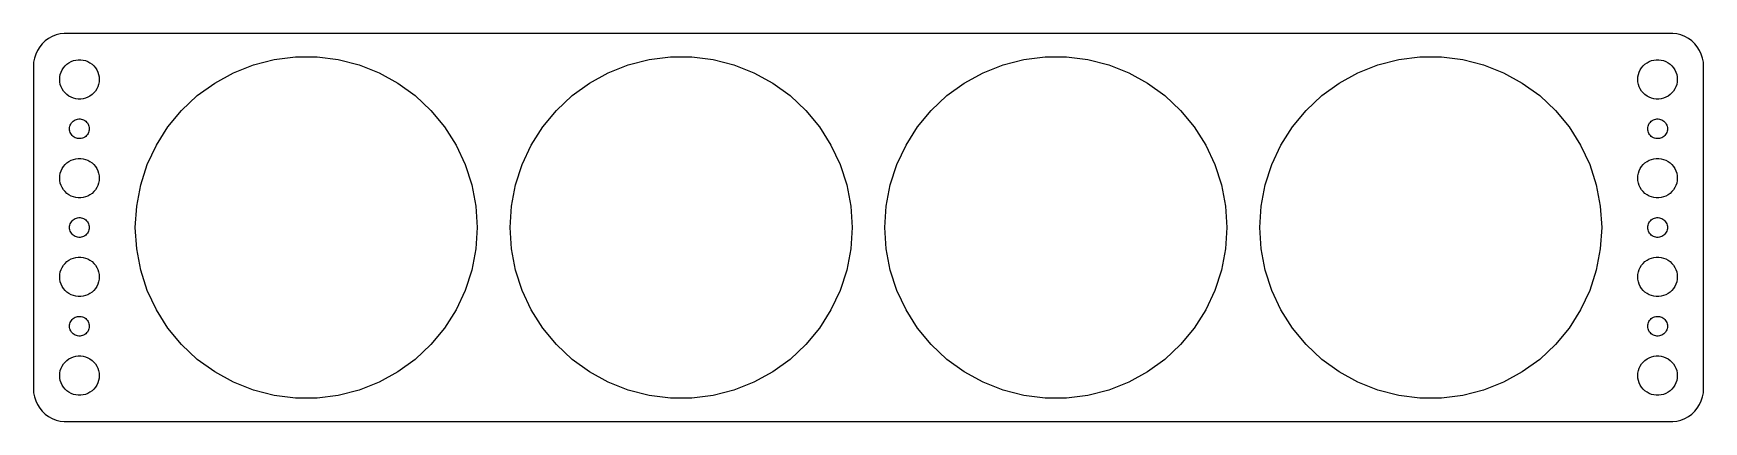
# Model space of a CAD drawing. Header units: metres. Extents: x -127 to 127, y -29 to 29.
import ezdxf

# ---------------------------------------------------------------- set-up
doc = ezdxf.new("R2010")
doc.units = ezdxf.units.M

msp = doc.modelspace()

# ---------------------------------------------------------------- linework, layer by layer
for p, q in [((-125.187, 28.3526), (-125.645, 27.9227)), ((-124.679, 28.7216), (-125.187, 28.3526)), ((-124.129, 29.0241), (-124.679, 28.7216)), ((-123.545, 29.2553), (-124.129, 29.0241)), ((-122.937, 29.4114), (-123.545, 29.2553)), ((-122.314, 29.4901), (-122.937, 29.4114)), ((122.314, 29.4901), (-122.314, 29.4901)), ((122.937, 29.4114), (122.314, 29.4901)), ((123.545, 29.2553), (122.937, 29.4114)), ((124.129, 29.0241), (123.545, 29.2553)), ((124.679, 28.7216), (124.129, 29.0241)), ((125.187, 28.3526), (124.679, 28.7216)), ((125.645, 27.9227), (125.187, 28.3526)), ((-126.843, 25.7434), (-126.961, 25.1267)), ((-126.649, 26.3406), (-126.843, 25.7434)), ((-126.382, 26.9088), (-126.649, 26.3406)), ((-126.045, 27.4389), (-126.382, 26.9088)), ((-125.645, 27.9227), (-126.045, 27.4389)), ((-120.927, 25.3532), (-120.562, 25.4469)), ((-120.562, 25.4469), (-120.188, 25.4941)), ((-120.188, 25.4941), (-119.812, 25.4941)), ((-119.812, 25.4941), (-119.438, 25.4469)), ((-119.438, 25.4469), (-119.073, 25.3532)), ((-93.5344, 24.7275), (-90.3719, 25.5395)), ((-90.3719, 25.5395), (-87.1326, 25.9487)), ((-87.1326, 25.9487), (-83.8674, 25.9487)), ((-83.8674, 25.9487), (-80.6281, 25.5395)), ((-80.6281, 25.5395), (-77.4656, 24.7275)), ((-36.5344, 24.7275), (-33.3719, 25.5395)), ((-33.3719, 25.5395), (-30.1326, 25.9487)), ((-30.1326, 25.9487), (-26.8674, 25.9487)), ((-26.8674, 25.9487), (-23.6281, 25.5395)), ((-23.6281, 25.5395), (-20.4655, 24.7275)), ((20.4655, 24.7275), (23.6281, 25.5395)), ((23.6281, 25.5395), (26.8674, 25.9487)), ((26.8674, 25.9487), (30.1326, 25.9487)), ((30.1326, 25.9487), (33.3719, 25.5395)), ((33.3719, 25.5395), (36.5344, 24.7275)), ((77.4656, 24.7275), (80.6281, 25.5395)), ((80.6281, 25.5395), (83.8674, 25.9487)), ((83.8674, 25.9487), (87.1326, 25.9487)), ((87.1326, 25.9487), (90.3719, 25.5395)), ((90.3719, 25.5395), (93.5344, 24.7275)), ((119.073, 25.3532), (119.438, 25.4469)), ((119.438, 25.4469), (119.812, 25.4941)), ((119.812, 25.4941), (120.188, 25.4941)), ((120.188, 25.4941), (120.562, 25.4469)), ((120.562, 25.4469), (120.927, 25.3532)), ((126.045, 27.4389), (125.645, 27.9227)), ((126.382, 26.9088), (126.045, 27.4389)), ((126.649, 26.3406), (126.382, 26.9088)), ((126.843, 25.7434), (126.649, 26.3406)), ((126.961, 25.1267), (126.843, 25.7434)), ((-126.961, 25.1267), (-127, 24.5)), ((-127, 24.5), (-127, -24.5)), ((-123, 22.5), (-122.976, 22.876)), ((-122.976, 22.876), (-122.906, 23.2461)), ((-122.906, 23.2461), (-122.789, 23.6044)), ((-122.789, 23.6044), (-122.629, 23.9453)), ((-122.629, 23.9453), (-122.427, 24.2634)), ((-122.427, 24.2634), (-122.187, 24.5536)), ((-122.187, 24.5536), (-121.912, 24.8115)), ((-121.912, 24.8115), (-121.607, 25.033)), ((-121.607, 25.033), (-121.277, 25.2145)), ((-121.277, 25.2145), (-120.927, 25.3532)), ((-119.073, 25.3532), (-118.723, 25.2145)), ((-118.723, 25.2145), (-118.393, 25.033)), ((-118.393, 25.033), (-118.088, 24.8115)), ((-118.088, 24.8115), (-117.813, 24.5536)), ((-117.813, 24.5536), (-117.573, 24.2634)), ((-117.573, 24.2634), (-117.371, 23.9453)), ((-117.371, 23.9453), (-117.211, 23.6044)), ((-117.211, 23.6044), (-117.094, 23.2461)), ((-117.094, 23.2461), (-117.024, 22.876)), ((-117.024, 22.876), (-117, 22.5)), ((-99.4315, 21.9525), (-96.5703, 23.5255)), ((-96.5703, 23.5255), (-93.5344, 24.7275)), ((-77.4656, 24.7275), (-74.4297, 23.5255)), ((-74.4297, 23.5255), (-71.5685, 21.9525)), ((-42.4315, 21.9525), (-39.5703, 23.5255)), ((-39.5703, 23.5255), (-36.5344, 24.7275)), ((-20.4655, 24.7275), (-17.4297, 23.5255)), ((-17.4297, 23.5255), (-14.5685, 21.9525)), ((14.5685, 21.9525), (17.4297, 23.5255)), ((17.4297, 23.5255), (20.4655, 24.7275)), ((36.5344, 24.7275), (39.5703, 23.5255)), ((39.5703, 23.5255), (42.4315, 21.9525)), ((71.5685, 21.9525), (74.4297, 23.5255)), ((74.4297, 23.5255), (77.4656, 24.7275)), ((93.5344, 24.7275), (96.5703, 23.5255)), ((96.5703, 23.5255), (99.4315, 21.9525)), ((117, 22.5), (117.024, 22.876)), ((117.024, 22.876), (117.094, 23.2461)), ((117.094, 23.2461), (117.211, 23.6044)), ((117.211, 23.6044), (117.371, 23.9453)), ((117.371, 23.9453), (117.573, 24.2634)), ((117.573, 24.2634), (117.813, 24.5536)), ((117.813, 24.5536), (118.088, 24.8115)), ((118.088, 24.8115), (118.393, 25.033)), ((118.393, 25.033), (118.723, 25.2145)), ((118.723, 25.2145), (119.073, 25.3532)), ((120.927, 25.3532), (121.277, 25.2145)), ((121.277, 25.2145), (121.607, 25.033)), ((121.607, 25.033), (121.912, 24.8115)), ((121.912, 24.8115), (122.187, 24.5536)), ((122.187, 24.5536), (122.427, 24.2634)), ((122.427, 24.2634), (122.629, 23.9453)), ((122.629, 23.9453), (122.789, 23.6044)), ((122.789, 23.6044), (122.906, 23.2461)), ((122.906, 23.2461), (122.976, 22.876)), ((122.976, 22.876), (123, 22.5)), ((127, 24.5), (126.961, 25.1267)), ((127, -24.5), (127, 24.5)), ((-122.976, 22.124), (-123, 22.5)), ((-122.906, 21.7539), (-122.976, 22.124)), ((-122.789, 21.3956), (-122.906, 21.7539)), ((-122.629, 21.0547), (-122.789, 21.3956)), ((-122.427, 20.7366), (-122.629, 21.0547)), ((-122.187, 20.4464), (-122.427, 20.7366)), ((-121.912, 20.1884), (-122.187, 20.4464)), ((-117.813, 20.4464), (-118.088, 20.1884)), ((-117.573, 20.7366), (-117.813, 20.4464)), ((-117.371, 21.0547), (-117.573, 20.7366)), ((-117.211, 21.3956), (-117.371, 21.0547)), ((-117.094, 21.7539), (-117.211, 21.3956)), ((-117.024, 22.124), (-117.094, 21.7539)), ((-117, 22.5), (-117.024, 22.124)), ((-102.073, 20.0333), (-99.4315, 21.9525)), ((-71.5685, 21.9525), (-68.927, 20.0333)), ((-45.073, 20.0333), (-42.4315, 21.9525)), ((-14.5685, 21.9525), (-11.927, 20.0333)), ((11.927, 20.0333), (14.5685, 21.9525)), ((42.4315, 21.9525), (45.073, 20.0333)), ((68.927, 20.0333), (71.5685, 21.9525)), ((99.4315, 21.9525), (102.073, 20.0333)), ((117.024, 22.124), (117, 22.5)), ((117.094, 21.7539), (117.024, 22.124)), ((117.211, 21.3956), (117.094, 21.7539)), ((117.371, 21.0547), (117.211, 21.3956)), ((117.573, 20.7366), (117.371, 21.0547)), ((117.813, 20.4464), (117.573, 20.7366)), ((118.088, 20.1884), (117.813, 20.4464)), ((122.187, 20.4464), (121.912, 20.1884)), ((122.427, 20.7366), (122.187, 20.4464)), ((122.629, 21.0547), (122.427, 20.7366)), ((122.789, 21.3956), (122.629, 21.0547)), ((122.906, 21.7539), (122.789, 21.3956)), ((122.976, 22.124), (122.906, 21.7539)), ((123, 22.5), (122.976, 22.124)), ((-121.607, 19.967), (-121.912, 20.1884)), ((-121.277, 19.7855), (-121.607, 19.967)), ((-120.927, 19.6468), (-121.277, 19.7855)), ((-120.562, 19.5531), (-120.927, 19.6468)), ((-120.188, 19.5059), (-120.562, 19.5531)), ((-119.812, 19.5059), (-120.188, 19.5059)), ((-119.438, 19.5531), (-119.812, 19.5059)), ((-119.073, 19.6468), (-119.438, 19.5531)), ((-118.723, 19.7855), (-119.073, 19.6468)), ((-118.393, 19.967), (-118.723, 19.7855)), ((-118.088, 20.1884), (-118.393, 19.967)), ((-106.534, 15.2824), (-104.453, 17.7982)), ((-104.453, 17.7982), (-102.073, 20.0333)), ((-68.927, 20.0333), (-66.5468, 17.7982)), ((-66.5468, 17.7982), (-64.4656, 15.2824)), ((-49.5344, 15.2824), (-47.4532, 17.7982)), ((-47.4532, 17.7982), (-45.073, 20.0333)), ((-11.927, 20.0333), (-9.54681, 17.7982)), ((-9.54681, 17.7982), (-7.46555, 15.2824)), ((7.46555, 15.2824), (9.54681, 17.7982)), ((9.54681, 17.7982), (11.927, 20.0333)), ((45.073, 20.0333), (47.4532, 17.7982)), ((47.4532, 17.7982), (49.5344, 15.2824)), ((64.4656, 15.2824), (66.5468, 17.7982)), ((66.5468, 17.7982), (68.927, 20.0333)), ((102.073, 20.0333), (104.453, 17.7982)), ((104.453, 17.7982), (106.534, 15.2824)), ((118.393, 19.967), (118.088, 20.1884)), ((118.723, 19.7855), (118.393, 19.967)), ((119.073, 19.6468), (118.723, 19.7855)), ((119.438, 19.5531), (119.073, 19.6468)), ((119.812, 19.5059), (119.438, 19.5531)), ((120.188, 19.5059), (119.812, 19.5059)), ((120.562, 19.5531), (120.188, 19.5059)), ((120.927, 19.6468), (120.562, 19.5531)), ((121.277, 19.7855), (120.927, 19.6468)), ((121.607, 19.967), (121.277, 19.7855)), ((121.912, 20.1884), (121.607, 19.967)), ((-121.488, 15.188), (-121.453, 15.373)), ((-121.453, 15.373), (-121.395, 15.5522)), ((-121.395, 15.5522), (-121.314, 15.7226)), ((-121.314, 15.7226), (-121.214, 15.8817)), ((-121.214, 15.8817), (-121.093, 16.0268)), ((-121.093, 16.0268), (-120.956, 16.1558)), ((-120.956, 16.1558), (-120.804, 16.2665)), ((-120.804, 16.2665), (-120.639, 16.3572)), ((-120.639, 16.3572), (-120.464, 16.4266)), ((-120.464, 16.4266), (-120.281, 16.4734)), ((-120.281, 16.4734), (-120.094, 16.497)), ((-120.094, 16.497), (-119.906, 16.497)), ((-119.906, 16.497), (-119.719, 16.4734)), ((-119.719, 16.4734), (-119.536, 16.4266)), ((-119.536, 16.4266), (-119.361, 16.3572)), ((-119.361, 16.3572), (-119.196, 16.2665)), ((-119.196, 16.2665), (-119.044, 16.1558)), ((-119.044, 16.1558), (-118.907, 16.0268)), ((-118.907, 16.0268), (-118.786, 15.8817)), ((-118.786, 15.8817), (-118.686, 15.7226)), ((-118.686, 15.7226), (-118.605, 15.5522)), ((-118.605, 15.5522), (-118.547, 15.373)), ((-118.547, 15.373), (-118.512, 15.188)), ((-108.284, 12.5256), (-106.534, 15.2824)), ((-64.4656, 15.2824), (-62.716, 12.5256)), ((-51.284, 12.5256), (-49.5344, 15.2824)), ((-7.46555, 15.2824), (-5.71602, 12.5256)), ((5.71602, 12.5256), (7.46555, 15.2824)), ((49.5344, 15.2824), (51.284, 12.5256)), ((62.716, 12.5256), (64.4656, 15.2824)), ((106.534, 15.2824), (108.284, 12.5256)), ((118.512, 15.188), (118.547, 15.373)), ((118.547, 15.373), (118.605, 15.5522)), ((118.605, 15.5522), (118.686, 15.7226)), ((118.686, 15.7226), (118.786, 15.8817)), ((118.786, 15.8817), (118.907, 16.0268)), ((118.907, 16.0268), (119.044, 16.1558)), ((119.044, 16.1558), (119.196, 16.2665)), ((119.196, 16.2665), (119.361, 16.3572)), ((119.361, 16.3572), (119.536, 16.4266)), ((119.536, 16.4266), (119.719, 16.4734)), ((119.719, 16.4734), (119.906, 16.497)), ((119.906, 16.497), (120.094, 16.497)), ((120.094, 16.497), (120.281, 16.4734)), ((120.281, 16.4734), (120.464, 16.4266)), ((120.464, 16.4266), (120.639, 16.3572)), ((120.639, 16.3572), (120.804, 16.2665)), ((120.804, 16.2665), (120.956, 16.1558)), ((120.956, 16.1558), (121.093, 16.0268)), ((121.093, 16.0268), (121.214, 15.8817)), ((121.214, 15.8817), (121.314, 15.7226)), ((121.314, 15.7226), (121.395, 15.5522)), ((121.395, 15.5522), (121.453, 15.373)), ((121.453, 15.373), (121.488, 15.188)), ((-121.5, 15), (-121.488, 15.188)), ((-121.488, 14.812), (-121.5, 15)), ((-121.453, 14.627), (-121.488, 14.812)), ((-121.395, 14.4478), (-121.453, 14.627)), ((-121.314, 14.2774), (-121.395, 14.4478)), ((-121.214, 14.1183), (-121.314, 14.2774)), ((-121.093, 13.9732), (-121.214, 14.1183)), ((-120.956, 13.8442), (-121.093, 13.9732)), ((-120.804, 13.7335), (-120.956, 13.8442)), ((-120.639, 13.6427), (-120.804, 13.7335)), ((-120.464, 13.5734), (-120.639, 13.6427)), ((-120.281, 13.5266), (-120.464, 13.5734)), ((-120.094, 13.5029), (-120.281, 13.5266)), ((-119.906, 13.5029), (-120.094, 13.5029)), ((-119.719, 13.5266), (-119.906, 13.5029)), ((-119.536, 13.5734), (-119.719, 13.5266)), ((-119.361, 13.6427), (-119.536, 13.5734)), ((-119.196, 13.7335), (-119.361, 13.6427)), ((-119.044, 13.8442), (-119.196, 13.7335)), ((-118.907, 13.9732), (-119.044, 13.8442)), ((-118.786, 14.1183), (-118.907, 13.9732)), ((-118.686, 14.2774), (-118.786, 14.1183)), ((-118.605, 14.4478), (-118.686, 14.2774)), ((-118.547, 14.627), (-118.605, 14.4478)), ((-118.512, 14.812), (-118.547, 14.627)), ((-118.512, 15.188), (-118.5, 15)), ((-118.5, 15), (-118.512, 14.812)), ((118.5, 15), (118.512, 15.188)), ((118.512, 14.812), (118.5, 15)), ((118.547, 14.627), (118.512, 14.812)), ((118.605, 14.4478), (118.547, 14.627)), ((118.686, 14.2774), (118.605, 14.4478)), ((118.786, 14.1183), (118.686, 14.2774)), ((118.907, 13.9732), (118.786, 14.1183)), ((119.044, 13.8442), (118.907, 13.9732)), ((119.196, 13.7335), (119.044, 13.8442)), ((119.361, 13.6427), (119.196, 13.7335)), ((119.536, 13.5734), (119.361, 13.6427)), ((119.719, 13.5266), (119.536, 13.5734)), ((119.906, 13.5029), (119.719, 13.5266)), ((120.094, 13.5029), (119.906, 13.5029)), ((120.281, 13.5266), (120.094, 13.5029)), ((120.464, 13.5734), (120.281, 13.5266)), ((120.639, 13.6427), (120.464, 13.5734)), ((120.804, 13.7335), (120.639, 13.6427)), ((120.956, 13.8442), (120.804, 13.7335)), ((121.093, 13.9732), (120.956, 13.8442)), ((121.214, 14.1183), (121.093, 13.9732)), ((121.314, 14.2774), (121.214, 14.1183)), ((121.395, 14.4478), (121.314, 14.2774)), ((121.453, 14.627), (121.395, 14.4478)), ((121.488, 14.812), (121.453, 14.627)), ((121.488, 15.188), (121.5, 15)), ((121.5, 15), (121.488, 14.812)), ((-121.607, 10.033), (-121.277, 10.2145)), ((-121.277, 10.2145), (-120.927, 10.3532)), ((-120.927, 10.3532), (-120.562, 10.4469)), ((-120.562, 10.4469), (-120.188, 10.4941)), ((-120.188, 10.4941), (-119.812, 10.4941)), ((-119.812, 10.4941), (-119.438, 10.4469)), ((-119.438, 10.4469), (-119.073, 10.3532)), ((-119.073, 10.3532), (-118.723, 10.2145)), ((-118.723, 10.2145), (-118.393, 10.033)), ((-109.674, 9.57123), (-108.284, 12.5256)), ((-62.716, 12.5256), (-61.3258, 9.57123)), ((-52.6742, 9.57123), (-51.284, 12.5256)), ((-5.71602, 12.5256), (-4.32581, 9.57123)), ((4.32581, 9.57123), (5.71602, 12.5256)), ((51.284, 12.5256), (52.6742, 9.57123)), ((61.3258, 9.57123), (62.716, 12.5256)), ((108.284, 12.5256), (109.674, 9.57123)), ((118.393, 10.033), (118.723, 10.2145)), ((118.723, 10.2145), (119.073, 10.3532)), ((119.073, 10.3532), (119.438, 10.4469)), ((119.438, 10.4469), (119.812, 10.4941)), ((119.812, 10.4941), (120.188, 10.4941)), ((120.188, 10.4941), (120.562, 10.4469)), ((120.562, 10.4469), (120.927, 10.3532)), ((120.927, 10.3532), (121.277, 10.2145)), ((121.277, 10.2145), (121.607, 10.033)), ((-123, 7.5), (-122.976, 7.87599)), ((-122.976, 7.87599), (-122.906, 8.24606)), ((-122.906, 8.24606), (-122.789, 8.60437)), ((-122.789, 8.60437), (-122.629, 8.94525)), ((-122.629, 8.94525), (-122.427, 9.26335)), ((-122.427, 9.26335), (-122.187, 9.55363)), ((-122.187, 9.55363), (-121.912, 9.81154)), ((-121.912, 9.81154), (-121.607, 10.033)), ((-118.393, 10.033), (-118.088, 9.81154)), ((-118.088, 9.81154), (-117.813, 9.55363)), ((-117.813, 9.55363), (-117.573, 9.26335)), ((-117.573, 9.26335), (-117.371, 8.94525)), ((-117.371, 8.94525), (-117.211, 8.60437)), ((-117.211, 8.60437), (-117.094, 8.24606)), ((-117.094, 8.24606), (-117.024, 7.87599)), ((-117.024, 7.87599), (-117, 7.5)), ((-110.683, 6.46593), (-109.674, 9.57123)), ((-61.3258, 9.57123), (-60.3168, 6.46593)), ((-53.6832, 6.46593), (-52.6742, 9.57123)), ((-4.32581, 9.57123), (-3.31683, 6.46593)), ((3.31683, 6.46593), (4.32581, 9.57123)), ((52.6742, 9.57123), (53.6832, 6.46593)), ((60.3168, 6.46593), (61.3258, 9.57123)), ((109.674, 9.57123), (110.683, 6.46593)), ((117, 7.5), (117.024, 7.87599)), ((117.024, 7.87599), (117.094, 8.24606)), ((117.094, 8.24606), (117.211, 8.60437)), ((117.211, 8.60437), (117.371, 8.94525)), ((117.371, 8.94525), (117.573, 9.26335)), ((117.573, 9.26335), (117.813, 9.55363)), ((117.813, 9.55363), (118.088, 9.81154)), ((118.088, 9.81154), (118.393, 10.033)), ((121.607, 10.033), (121.912, 9.81154)), ((121.912, 9.81154), (122.187, 9.55363)), ((122.187, 9.55363), (122.427, 9.26335)), ((122.427, 9.26335), (122.629, 8.94525)), ((122.629, 8.94525), (122.789, 8.60437)), ((122.789, 8.60437), (122.906, 8.24606)), ((122.906, 8.24606), (122.976, 7.87599)), ((122.976, 7.87599), (123, 7.5)), ((-122.976, 7.12399), (-123, 7.5)), ((-122.906, 6.75392), (-122.976, 7.12399)), ((-122.789, 6.39561), (-122.906, 6.75392)), ((-122.629, 6.05473), (-122.789, 6.39561)), ((-122.427, 5.73663), (-122.629, 6.05473)), ((-122.187, 5.44635), (-122.427, 5.73663)), ((-121.912, 5.18845), (-122.187, 5.44635)), ((-121.607, 4.96701), (-121.912, 5.18845)), ((-118.088, 5.18845), (-118.393, 4.96701)), ((-117.813, 5.44635), (-118.088, 5.18845)), ((-117.573, 5.73663), (-117.813, 5.44635)), ((-117.371, 6.05473), (-117.573, 5.73663)), ((-117.211, 6.39561), (-117.371, 6.05473)), ((-117.094, 6.75392), (-117.211, 6.39561)), ((-117.024, 7.12399), (-117.094, 6.75392)), ((-117, 7.5), (-117.024, 7.12399)), ((-111.295, 3.25865), (-110.683, 6.46593)), ((-60.3168, 6.46593), (-59.705, 3.25865)), ((-54.295, 3.25865), (-53.6832, 6.46593)), ((-3.31683, 6.46593), (-2.70502, 3.25865)), ((2.70502, 3.25865), (3.31683, 6.46593)), ((53.6832, 6.46593), (54.295, 3.25865)), ((59.705, 3.25865), (60.3168, 6.46593)), ((110.683, 6.46593), (111.295, 3.25865)), ((117.024, 7.12399), (117, 7.5)), ((117.094, 6.75392), (117.024, 7.12399)), ((117.211, 6.39561), (117.094, 6.75392)), ((117.371, 6.05473), (117.211, 6.39561)), ((117.573, 5.73663), (117.371, 6.05473)), ((117.813, 5.44635), (117.573, 5.73663)), ((118.088, 5.18845), (117.813, 5.44635)), ((118.393, 4.96701), (118.088, 5.18845)), ((121.912, 5.18845), (121.607, 4.96701)), ((122.187, 5.44635), (121.912, 5.18845)), ((122.427, 5.73663), (122.187, 5.44635)), ((122.629, 6.05473), (122.427, 5.73663)), ((122.789, 6.39561), (122.629, 6.05473)), ((122.906, 6.75392), (122.789, 6.39561)), ((122.976, 7.12399), (122.906, 6.75392)), ((123, 7.5), (122.976, 7.12399)), ((-121.277, 4.78551), (-121.607, 4.96701)), ((-120.927, 4.64682), (-121.277, 4.78551)), ((-120.562, 4.55313), (-120.927, 4.64682)), ((-120.188, 4.50591), (-120.562, 4.55313)), ((-119.812, 4.50591), (-120.188, 4.50591)), ((-119.438, 4.55313), (-119.812, 4.50591)), ((-119.073, 4.64682), (-119.438, 4.55313)), ((-118.723, 4.78551), (-119.073, 4.64682)), ((-118.393, 4.96701), (-118.723, 4.78551)), ((-111.5, 0), (-111.295, 3.25865)), ((-59.705, 3.25865), (-59.5, 0)), ((-54.5, 0), (-54.295, 3.25865)), ((-2.70502, 3.25865), (-2.5, 0)), ((2.5, 0), (2.70502, 3.25865)), ((54.295, 3.25865), (54.5, 0)), ((59.5, 0), (59.705, 3.25865)), ((111.295, 3.25865), (111.5, 0)), ((118.723, 4.78551), (118.393, 4.96701)), ((119.073, 4.64682), (118.723, 4.78551)), ((119.438, 4.55313), (119.073, 4.64682)), ((119.812, 4.50591), (119.438, 4.55313)), ((120.188, 4.50591), (119.812, 4.50591)), ((120.562, 4.55313), (120.188, 4.50591)), ((120.927, 4.64682), (120.562, 4.55313)), ((121.277, 4.78551), (120.927, 4.64682)), ((121.607, 4.96701), (121.277, 4.78551)), ((-121.5, 0), (-121.488, 0.187988)), ((-121.488, -0.187988), (-121.5, 0)), ((-121.488, 0.187988), (-121.453, 0.373032)), ((-121.453, 0.373032), (-121.395, 0.552185)), ((-121.395, 0.552185), (-121.314, 0.722626)), ((-121.314, 0.722626), (-121.214, 0.881668)), ((-121.214, 0.881668), (-121.093, 1.02681)), ((-121.093, 1.02681), (-120.956, 1.15576)), ((-120.956, 1.15576), (-120.804, 1.26648)), ((-120.804, 1.26648), (-120.639, 1.35724)), ((-120.639, 1.35724), (-120.464, 1.42657)), ((-120.464, 1.42657), (-120.281, 1.47342)), ((-120.281, 1.47342), (-120.094, 1.49704)), ((-120.094, 1.49704), (-119.906, 1.49704)), ((-119.906, 1.49704), (-119.719, 1.47342)), ((-119.719, 1.47342), (-119.536, 1.42657)), ((-119.536, 1.42657), (-119.361, 1.35724)), ((-119.361, 1.35724), (-119.196, 1.26648)), ((-119.196, 1.26648), (-119.044, 1.15576)), ((-119.044, 1.15576), (-118.907, 1.02681)), ((-118.907, 1.02681), (-118.786, 0.881668)), ((-118.786, 0.881668), (-118.686, 0.722626)), ((-118.686, 0.722626), (-118.605, 0.552185)), ((-118.605, 0.552185), (-118.547, 0.373032)), ((-118.547, 0.373032), (-118.512, 0.187988)), ((-118.512, 0.187988), (-118.5, 0)), ((-118.5, 0), (-118.512, -0.187988)), ((-111.295, -3.25865), (-111.5, 0)), ((-59.5, 0), (-59.705, -3.25865)), ((-54.295, -3.25865), (-54.5, 0)), ((-2.5, 0), (-2.70502, -3.25865)), ((2.70502, -3.25865), (2.5, 0)), ((54.5, 0), (54.295, -3.25865)), ((59.705, -3.25865), (59.5, 0)), ((111.5, 0), (111.295, -3.25865)), ((118.5, 0), (118.512, 0.187988)), ((118.512, -0.187988), (118.5, 0)), ((118.512, 0.187988), (118.547, 0.373032)), ((118.547, 0.373032), (118.605, 0.552185)), ((118.605, 0.552185), (118.686, 0.722626)), ((118.686, 0.722626), (118.786, 0.881668)), ((118.786, 0.881668), (118.907, 1.02681)), ((118.907, 1.02681), (119.044, 1.15576)), ((119.044, 1.15576), (119.196, 1.26648)), ((119.196, 1.26648), (119.361, 1.35724)), ((119.361, 1.35724), (119.536, 1.42657)), ((119.536, 1.42657), (119.719, 1.47342)), ((119.719, 1.47342), (119.906, 1.49704)), ((119.906, 1.49704), (120.094, 1.49704)), ((120.094, 1.49704), (120.281, 1.47342)), ((120.281, 1.47342), (120.464, 1.42657)), ((120.464, 1.42657), (120.639, 1.35724)), ((120.639, 1.35724), (120.804, 1.26648)), ((120.804, 1.26648), (120.956, 1.15576)), ((120.956, 1.15576), (121.093, 1.02681)), ((121.093, 1.02681), (121.214, 0.881668)), ((121.214, 0.881668), (121.314, 0.722626)), ((121.314, 0.722626), (121.395, 0.552185)), ((121.395, 0.552185), (121.453, 0.373032)), ((121.453, 0.373032), (121.488, 0.187988)), ((121.488, 0.187988), (121.5, 0)), ((121.5, 0), (121.488, -0.187988)), ((-121.453, -0.373032), (-121.488, -0.187988)), ((-121.395, -0.552185), (-121.453, -0.373032)), ((-121.314, -0.722626), (-121.395, -0.552185)), ((-121.214, -0.881668), (-121.314, -0.722626)), ((-121.093, -1.02681), (-121.214, -0.881668)), ((-120.956, -1.15576), (-121.093, -1.02681)), ((-120.804, -1.26648), (-120.956, -1.15576)), ((-120.639, -1.35724), (-120.804, -1.26648)), ((-120.464, -1.42657), (-120.639, -1.35724)), ((-120.281, -1.47342), (-120.464, -1.42657)), ((-120.094, -1.49704), (-120.281, -1.47342)), ((-119.906, -1.49704), (-120.094, -1.49704)), ((-119.719, -1.47342), (-119.906, -1.49704)), ((-119.536, -1.42657), (-119.719, -1.47342)), ((-119.361, -1.35724), (-119.536, -1.42657)), ((-119.196, -1.26648), (-119.361, -1.35724)), ((-119.044, -1.15576), (-119.196, -1.26648)), ((-118.907, -1.02681), (-119.044, -1.15576)), ((-118.786, -0.881668), (-118.907, -1.02681)), ((-118.686, -0.722626), (-118.786, -0.881668)), ((-118.605, -0.552185), (-118.686, -0.722626)), ((-118.547, -0.373032), (-118.605, -0.552185)), ((-118.512, -0.187988), (-118.547, -0.373032)), ((118.547, -0.373032), (118.512, -0.187988)), ((118.605, -0.552185), (118.547, -0.373032)), ((118.686, -0.722626), (118.605, -0.552185)), ((118.786, -0.881668), (118.686, -0.722626)), ((118.907, -1.02681), (118.786, -0.881668)), ((119.044, -1.15576), (118.907, -1.02681)), ((119.196, -1.26648), (119.044, -1.15576)), ((119.361, -1.35724), (119.196, -1.26648)), ((119.536, -1.42657), (119.361, -1.35724)), ((119.719, -1.47342), (119.536, -1.42657)), ((119.906, -1.49704), (119.719, -1.47342)), ((120.094, -1.49704), (119.906, -1.49704)), ((120.281, -1.47342), (120.094, -1.49704)), ((120.464, -1.42657), (120.281, -1.47342)), ((120.639, -1.35724), (120.464, -1.42657)), ((120.804, -1.26648), (120.639, -1.35724)), ((120.956, -1.15576), (120.804, -1.26648)), ((121.093, -1.02681), (120.956, -1.15576)), ((121.214, -0.881668), (121.093, -1.02681)), ((121.314, -0.722626), (121.214, -0.881668)), ((121.395, -0.552185), (121.314, -0.722626)), ((121.453, -0.373032), (121.395, -0.552185)), ((121.488, -0.187988), (121.453, -0.373032)), ((-121.912, -5.18845), (-121.607, -4.96701)), ((-121.607, -4.96701), (-121.277, -4.78551)), ((-121.277, -4.78551), (-120.927, -4.64682)), ((-120.927, -4.64682), (-120.562, -4.55313)), ((-120.562, -4.55313), (-120.188, -4.50591)), ((-120.188, -4.50591), (-119.812, -4.50591)), ((-119.812, -4.50591), (-119.438, -4.55313)), ((-119.438, -4.55313), (-119.073, -4.64682)), ((-119.073, -4.64682), (-118.723, -4.78551)), ((-118.723, -4.78551), (-118.393, -4.96701)), ((-118.393, -4.96701), (-118.088, -5.18845)), ((-110.683, -6.46593), (-111.295, -3.25865)), ((-59.705, -3.25865), (-60.3168, -6.46593)), ((-53.6832, -6.46593), (-54.295, -3.25865)), ((-2.70502, -3.25865), (-3.31683, -6.46593)), ((3.31683, -6.46593), (2.70502, -3.25865)), ((54.295, -3.25865), (53.6832, -6.46593)), ((60.3168, -6.46593), (59.705, -3.25865)), ((111.295, -3.25865), (110.683, -6.46593)), ((118.088, -5.18845), (118.393, -4.96701)), ((118.393, -4.96701), (118.723, -4.78551)), ((118.723, -4.78551), (119.073, -4.64682)), ((119.073, -4.64682), (119.438, -4.55313)), ((119.438, -4.55313), (119.812, -4.50591)), ((119.812, -4.50591), (120.188, -4.50591)), ((120.188, -4.50591), (120.562, -4.55313)), ((120.562, -4.55313), (120.927, -4.64682)), ((120.927, -4.64682), (121.277, -4.78551)), ((121.277, -4.78551), (121.607, -4.96701)), ((121.607, -4.96701), (121.912, -5.18845)), ((-123, -7.5), (-122.976, -7.12399)), ((-122.976, -7.87599), (-123, -7.5)), ((-122.976, -7.12399), (-122.906, -6.75392)), ((-122.906, -6.75392), (-122.789, -6.39561)), ((-122.789, -6.39561), (-122.629, -6.05473)), ((-122.629, -6.05473), (-122.427, -5.73663)), ((-122.427, -5.73663), (-122.187, -5.44635)), ((-122.187, -5.44635), (-121.912, -5.18845)), ((-118.088, -5.18845), (-117.813, -5.44635)), ((-117.813, -5.44635), (-117.573, -5.73663)), ((-117.573, -5.73663), (-117.371, -6.05473)), ((-117.371, -6.05473), (-117.211, -6.39561)), ((-117.211, -6.39561), (-117.094, -6.75392)), ((-117.094, -6.75392), (-117.024, -7.12399)), ((-117.024, -7.12399), (-117, -7.5)), ((-117, -7.5), (-117.024, -7.87599)), ((-109.674, -9.57123), (-110.683, -6.46593)), ((-60.3168, -6.46593), (-61.3258, -9.57123)), ((-52.6742, -9.57123), (-53.6832, -6.46593)), ((-3.31683, -6.46593), (-4.32581, -9.57123)), ((4.32581, -9.57123), (3.31683, -6.46593)), ((53.6832, -6.46593), (52.6742, -9.57123)), ((61.3258, -9.57123), (60.3168, -6.46593)), ((110.683, -6.46593), (109.674, -9.57123)), ((117, -7.5), (117.024, -7.12399)), ((117.024, -7.87599), (117, -7.5)), ((117.024, -7.12399), (117.094, -6.75392)), ((117.094, -6.75392), (117.211, -6.39561)), ((117.211, -6.39561), (117.371, -6.05473)), ((117.371, -6.05473), (117.573, -5.73663)), ((117.573, -5.73663), (117.813, -5.44635)), ((117.813, -5.44635), (118.088, -5.18845)), ((121.912, -5.18845), (122.187, -5.44635)), ((122.187, -5.44635), (122.427, -5.73663)), ((122.427, -5.73663), (122.629, -6.05473)), ((122.629, -6.05473), (122.789, -6.39561)), ((122.789, -6.39561), (122.906, -6.75392)), ((122.906, -6.75392), (122.976, -7.12399)), ((122.976, -7.12399), (123, -7.5)), ((123, -7.5), (122.976, -7.87599)), ((-122.906, -8.24606), (-122.976, -7.87599)), ((-122.789, -8.60437), (-122.906, -8.24606)), ((-122.629, -8.94525), (-122.789, -8.60437)), ((-122.427, -9.26335), (-122.629, -8.94525)), ((-122.187, -9.55363), (-122.427, -9.26335)), ((-121.912, -9.81154), (-122.187, -9.55363)), ((-121.607, -10.033), (-121.912, -9.81154)), ((-121.277, -10.2145), (-121.607, -10.033)), ((-118.393, -10.033), (-118.723, -10.2145)), ((-118.088, -9.81154), (-118.393, -10.033)), ((-117.813, -9.55363), (-118.088, -9.81154)), ((-117.573, -9.26335), (-117.813, -9.55363)), ((-117.371, -8.94525), (-117.573, -9.26335)), ((-117.211, -8.60437), (-117.371, -8.94525)), ((-117.094, -8.24606), (-117.211, -8.60437)), ((-117.024, -7.87599), (-117.094, -8.24606)), ((-108.284, -12.5256), (-109.674, -9.57123)), ((-61.3258, -9.57123), (-62.716, -12.5256)), ((-51.284, -12.5256), (-52.6742, -9.57123)), ((-4.32581, -9.57123), (-5.71602, -12.5256)), ((5.71602, -12.5256), (4.32581, -9.57123)), ((52.6742, -9.57123), (51.284, -12.5256)), ((62.716, -12.5256), (61.3258, -9.57123)), ((109.674, -9.57123), (108.284, -12.5256)), ((117.094, -8.24606), (117.024, -7.87599)), ((117.211, -8.60437), (117.094, -8.24606)), ((117.371, -8.94525), (117.211, -8.60437)), ((117.573, -9.26335), (117.371, -8.94525)), ((117.813, -9.55363), (117.573, -9.26335)), ((118.088, -9.81154), (117.813, -9.55363)), ((118.393, -10.033), (118.088, -9.81154)), ((118.723, -10.2145), (118.393, -10.033)), ((121.607, -10.033), (121.277, -10.2145)), ((121.912, -9.81154), (121.607, -10.033)), ((122.187, -9.55363), (121.912, -9.81154)), ((122.427, -9.26335), (122.187, -9.55363)), ((122.629, -8.94525), (122.427, -9.26335)), ((122.789, -8.60437), (122.629, -8.94525)), ((122.906, -8.24606), (122.789, -8.60437)), ((122.976, -7.87599), (122.906, -8.24606)), ((-120.927, -10.3532), (-121.277, -10.2145)), ((-120.562, -10.4469), (-120.927, -10.3532)), ((-120.188, -10.4941), (-120.562, -10.4469)), ((-119.812, -10.4941), (-120.188, -10.4941)), ((-119.438, -10.4469), (-119.812, -10.4941)), ((-119.073, -10.3532), (-119.438, -10.4469)), ((-118.723, -10.2145), (-119.073, -10.3532)), ((-106.534, -15.2824), (-108.284, -12.5256)), ((-62.716, -12.5256), (-64.4656, -15.2824)), ((-49.5344, -15.2824), (-51.284, -12.5256)), ((-5.71602, -12.5256), (-7.46555, -15.2824)), ((7.46555, -15.2824), (5.71602, -12.5256)), ((51.284, -12.5256), (49.5344, -15.2824)), ((64.4656, -15.2824), (62.716, -12.5256)), ((108.284, -12.5256), (106.534, -15.2824)), ((119.073, -10.3532), (118.723, -10.2145)), ((119.438, -10.4469), (119.073, -10.3532)), ((119.812, -10.4941), (119.438, -10.4469)), ((120.188, -10.4941), (119.812, -10.4941)), ((120.562, -10.4469), (120.188, -10.4941)), ((120.927, -10.3532), (120.562, -10.4469)), ((121.277, -10.2145), (120.927, -10.3532)), ((-121.5, -15), (-121.488, -14.812)), ((-121.488, -15.188), (-121.5, -15)), ((-121.488, -14.812), (-121.453, -14.627)), ((-121.453, -15.373), (-121.488, -15.188)), ((-121.453, -14.627), (-121.395, -14.4478)), ((-121.395, -14.4478), (-121.314, -14.2774)), ((-121.314, -14.2774), (-121.214, -14.1183)), ((-121.214, -14.1183), (-121.093, -13.9732)), ((-121.093, -13.9732), (-120.956, -13.8442)), ((-120.956, -13.8442), (-120.804, -13.7335)), ((-120.804, -13.7335), (-120.639, -13.6427)), ((-120.639, -13.6427), (-120.464, -13.5734)), ((-120.464, -13.5734), (-120.281, -13.5266)), ((-120.281, -13.5266), (-120.094, -13.5029)), ((-120.094, -13.5029), (-119.906, -13.5029)), ((-119.906, -13.5029), (-119.719, -13.5266)), ((-119.719, -13.5266), (-119.536, -13.5734)), ((-119.536, -13.5734), (-119.361, -13.6427)), ((-119.361, -13.6427), (-119.196, -13.7335)), ((-119.196, -13.7335), (-119.044, -13.8442)), ((-119.044, -13.8442), (-118.907, -13.9732)), ((-118.907, -13.9732), (-118.786, -14.1183)), ((-118.786, -14.1183), (-118.686, -14.2774)), ((-118.686, -14.2774), (-118.605, -14.4478)), ((-118.605, -14.4478), (-118.547, -14.627)), ((-118.547, -14.627), (-118.512, -14.812)), ((-118.512, -15.188), (-118.547, -15.373)), ((-118.512, -14.812), (-118.5, -15)), ((-118.5, -15), (-118.512, -15.188)), ((118.5, -15), (118.512, -14.812)), ((118.512, -15.188), (118.5, -15)), ((118.512, -14.812), (118.547, -14.627)), ((118.547, -15.373), (118.512, -15.188)), ((118.547, -14.627), (118.605, -14.4478)), ((118.605, -14.4478), (118.686, -14.2774)), ((118.686, -14.2774), (118.786, -14.1183)), ((118.786, -14.1183), (118.907, -13.9732)), ((118.907, -13.9732), (119.044, -13.8442)), ((119.044, -13.8442), (119.196, -13.7335)), ((119.196, -13.7335), (119.361, -13.6427)), ((119.361, -13.6427), (119.536, -13.5734)), ((119.536, -13.5734), (119.719, -13.5266)), ((119.719, -13.5266), (119.906, -13.5029)), ((119.906, -13.5029), (120.094, -13.5029)), ((120.094, -13.5029), (120.281, -13.5266)), ((120.281, -13.5266), (120.464, -13.5734)), ((120.464, -13.5734), (120.639, -13.6427)), ((120.639, -13.6427), (120.804, -13.7335)), ((120.804, -13.7335), (120.956, -13.8442)), ((120.956, -13.8442), (121.093, -13.9732)), ((121.093, -13.9732), (121.214, -14.1183)), ((121.214, -14.1183), (121.314, -14.2774)), ((121.314, -14.2774), (121.395, -14.4478)), ((121.395, -14.4478), (121.453, -14.627)), ((121.453, -14.627), (121.488, -14.812)), ((121.488, -15.188), (121.453, -15.373)), ((121.488, -14.812), (121.5, -15)), ((121.5, -15), (121.488, -15.188)), ((-121.395, -15.5522), (-121.453, -15.373)), ((-121.314, -15.7226), (-121.395, -15.5522)), ((-121.214, -15.8817), (-121.314, -15.7226)), ((-121.093, -16.0268), (-121.214, -15.8817)), ((-120.956, -16.1558), (-121.093, -16.0268)), ((-120.804, -16.2665), (-120.956, -16.1558)), ((-120.639, -16.3572), (-120.804, -16.2665)), ((-120.464, -16.4266), (-120.639, -16.3572)), ((-120.281, -16.4734), (-120.464, -16.4266)), ((-120.094, -16.497), (-120.281, -16.4734)), ((-119.906, -16.497), (-120.094, -16.497)), ((-119.719, -16.4734), (-119.906, -16.497)), ((-119.536, -16.4266), (-119.719, -16.4734)), ((-119.361, -16.3572), (-119.536, -16.4266)), ((-119.196, -16.2665), (-119.361, -16.3572)), ((-119.044, -16.1558), (-119.196, -16.2665)), ((-118.907, -16.0268), (-119.044, -16.1558)), ((-118.786, -15.8817), (-118.907, -16.0268)), ((-118.686, -15.7226), (-118.786, -15.8817)), ((-118.605, -15.5522), (-118.686, -15.7226)), ((-118.547, -15.373), (-118.605, -15.5522)), ((-104.453, -17.7982), (-106.534, -15.2824)), ((-64.4656, -15.2824), (-66.5468, -17.7982)), ((-47.4532, -17.7982), (-49.5344, -15.2824)), ((-7.46555, -15.2824), (-9.54681, -17.7982)), ((9.54681, -17.7982), (7.46555, -15.2824)), ((49.5344, -15.2824), (47.4532, -17.7982)), ((66.5468, -17.7982), (64.4656, -15.2824)), ((106.534, -15.2824), (104.453, -17.7982)), ((118.605, -15.5522), (118.547, -15.373)), ((118.686, -15.7226), (118.605, -15.5522)), ((118.786, -15.8817), (118.686, -15.7226)), ((118.907, -16.0268), (118.786, -15.8817)), ((119.044, -16.1558), (118.907, -16.0268)), ((119.196, -16.2665), (119.044, -16.1558)), ((119.361, -16.3572), (119.196, -16.2665)), ((119.536, -16.4266), (119.361, -16.3572)), ((119.719, -16.4734), (119.536, -16.4266)), ((119.906, -16.497), (119.719, -16.4734)), ((120.094, -16.497), (119.906, -16.497)), ((120.281, -16.4734), (120.094, -16.497)), ((120.464, -16.4266), (120.281, -16.4734)), ((120.639, -16.3572), (120.464, -16.4266)), ((120.804, -16.2665), (120.639, -16.3572)), ((120.956, -16.1558), (120.804, -16.2665)), ((121.093, -16.0268), (120.956, -16.1558)), ((121.214, -15.8817), (121.093, -16.0268)), ((121.314, -15.7226), (121.214, -15.8817)), ((121.395, -15.5522), (121.314, -15.7226)), ((121.453, -15.373), (121.395, -15.5522)), ((-122.187, -20.4464), (-121.912, -20.1884)), ((-121.912, -20.1884), (-121.607, -19.967)), ((-121.607, -19.967), (-121.277, -19.7855)), ((-121.277, -19.7855), (-120.927, -19.6468)), ((-120.927, -19.6468), (-120.562, -19.5531)), ((-120.562, -19.5531), (-120.188, -19.5059)), ((-120.188, -19.5059), (-119.812, -19.5059)), ((-119.812, -19.5059), (-119.438, -19.5531)), ((-119.438, -19.5531), (-119.073, -19.6468)), ((-119.073, -19.6468), (-118.723, -19.7855)), ((-118.723, -19.7855), (-118.393, -19.967)), ((-118.393, -19.967), (-118.088, -20.1884)), ((-118.088, -20.1884), (-117.813, -20.4464)), ((-102.073, -20.0333), (-104.453, -17.7982)), ((-99.4315, -21.9525), (-102.073, -20.0333)), ((-68.927, -20.0333), (-71.5685, -21.9525)), ((-66.5468, -17.7982), (-68.927, -20.0333)), ((-45.073, -20.0333), (-47.4532, -17.7982)), ((-42.4315, -21.9525), (-45.073, -20.0333)), ((-11.927, -20.0333), (-14.5685, -21.9525)), ((-9.54681, -17.7982), (-11.927, -20.0333)), ((11.927, -20.0333), (9.54681, -17.7982)), ((14.5685, -21.9525), (11.927, -20.0333)), ((45.073, -20.0333), (42.4315, -21.9525)), ((47.4532, -17.7982), (45.073, -20.0333)), ((68.927, -20.0333), (66.5468, -17.7982)), ((71.5685, -21.9525), (68.927, -20.0333)), ((102.073, -20.0333), (99.4315, -21.9525)), ((104.453, -17.7982), (102.073, -20.0333)), ((117.813, -20.4464), (118.088, -20.1884)), ((118.088, -20.1884), (118.393, -19.967)), ((118.393, -19.967), (118.723, -19.7855)), ((118.723, -19.7855), (119.073, -19.6468)), ((119.073, -19.6468), (119.438, -19.5531)), ((119.438, -19.5531), (119.812, -19.5059)), ((119.812, -19.5059), (120.188, -19.5059)), ((120.188, -19.5059), (120.562, -19.5531)), ((120.562, -19.5531), (120.927, -19.6468)), ((120.927, -19.6468), (121.277, -19.7855)), ((121.277, -19.7855), (121.607, -19.967)), ((121.607, -19.967), (121.912, -20.1884)), ((121.912, -20.1884), (122.187, -20.4464)), ((-123, -22.5), (-122.976, -22.124)), ((-122.976, -22.876), (-123, -22.5)), ((-122.976, -22.124), (-122.906, -21.7539)), ((-122.906, -21.7539), (-122.789, -21.3956)), ((-122.789, -21.3956), (-122.629, -21.0547)), ((-122.629, -21.0547), (-122.427, -20.7366)), ((-122.427, -20.7366), (-122.187, -20.4464)), ((-117.813, -20.4464), (-117.573, -20.7366)), ((-117.573, -20.7366), (-117.371, -21.0547)), ((-117.371, -21.0547), (-117.211, -21.3956)), ((-117.211, -21.3956), (-117.094, -21.7539)), ((-117.094, -21.7539), (-117.024, -22.124)), ((-117.024, -22.124), (-117, -22.5)), ((-117, -22.5), (-117.024, -22.876)), ((-96.5703, -23.5255), (-99.4315, -21.9525)), ((-71.5685, -21.9525), (-74.4297, -23.5255)), ((-39.5703, -23.5255), (-42.4315, -21.9525)), ((-14.5685, -21.9525), (-17.4297, -23.5255)), ((17.4297, -23.5255), (14.5685, -21.9525)), ((42.4315, -21.9525), (39.5703, -23.5255)), ((74.4297, -23.5255), (71.5685, -21.9525)), ((99.4315, -21.9525), (96.5703, -23.5255)), ((117, -22.5), (117.024, -22.124)), ((117.024, -22.876), (117, -22.5)), ((117.024, -22.124), (117.094, -21.7539)), ((117.094, -21.7539), (117.211, -21.3956)), ((117.211, -21.3956), (117.371, -21.0547)), ((117.371, -21.0547), (117.573, -20.7366)), ((117.573, -20.7366), (117.813, -20.4464)), ((122.187, -20.4464), (122.427, -20.7366)), ((122.427, -20.7366), (122.629, -21.0547)), ((122.629, -21.0547), (122.789, -21.3956)), ((122.789, -21.3956), (122.906, -21.7539)), ((122.906, -21.7539), (122.976, -22.124)), ((122.976, -22.124), (123, -22.5)), ((123, -22.5), (122.976, -22.876)), ((-127, -24.5), (-126.961, -25.1267)), ((-126.961, -25.1267), (-126.843, -25.7434)), ((-122.906, -23.2461), (-122.976, -22.876)), ((-122.789, -23.6044), (-122.906, -23.2461)), ((-122.629, -23.9453), (-122.789, -23.6044)), ((-122.427, -24.2634), (-122.629, -23.9453)), ((-122.187, -24.5536), (-122.427, -24.2634)), ((-121.912, -24.8115), (-122.187, -24.5536)), ((-121.607, -25.033), (-121.912, -24.8115)), ((-121.277, -25.2145), (-121.607, -25.033)), ((-120.927, -25.3532), (-121.277, -25.2145)), ((-120.562, -25.4469), (-120.927, -25.3532)), ((-119.073, -25.3532), (-119.438, -25.4469)), ((-118.723, -25.2145), (-119.073, -25.3532)), ((-118.393, -25.033), (-118.723, -25.2145)), ((-118.088, -24.8115), (-118.393, -25.033)), ((-117.813, -24.5536), (-118.088, -24.8115)), ((-117.573, -24.2634), (-117.813, -24.5536)), ((-117.371, -23.9453), (-117.573, -24.2634)), ((-117.211, -23.6044), (-117.371, -23.9453)), ((-117.094, -23.2461), (-117.211, -23.6044)), ((-117.024, -22.876), (-117.094, -23.2461)), ((-93.5344, -24.7275), (-96.5703, -23.5255)), ((-90.3719, -25.5395), (-93.5344, -24.7275)), ((-77.4656, -24.7275), (-80.6281, -25.5395)), ((-74.4297, -23.5255), (-77.4656, -24.7275)), ((-36.5344, -24.7275), (-39.5703, -23.5255)), ((-33.3719, -25.5395), (-36.5344, -24.7275)), ((-20.4655, -24.7275), (-23.6281, -25.5395)), ((-17.4297, -23.5255), (-20.4655, -24.7275)), ((20.4655, -24.7275), (17.4297, -23.5255)), ((23.6281, -25.5395), (20.4655, -24.7275)), ((36.5344, -24.7275), (33.3719, -25.5395)), ((39.5703, -23.5255), (36.5344, -24.7275)), ((77.4656, -24.7275), (74.4297, -23.5255)), ((80.6281, -25.5395), (77.4656, -24.7275)), ((93.5344, -24.7275), (90.3719, -25.5395)), ((96.5703, -23.5255), (93.5344, -24.7275)), ((117.094, -23.2461), (117.024, -22.876)), ((117.211, -23.6044), (117.094, -23.2461)), ((117.371, -23.9453), (117.211, -23.6044)), ((117.573, -24.2634), (117.371, -23.9453)), ((117.813, -24.5536), (117.573, -24.2634)), ((118.088, -24.8115), (117.813, -24.5536)), ((118.393, -25.033), (118.088, -24.8115)), ((118.723, -25.2145), (118.393, -25.033)), ((119.073, -25.3532), (118.723, -25.2145)), ((119.438, -25.4469), (119.073, -25.3532)), ((120.927, -25.3532), (120.562, -25.4469)), ((121.277, -25.2145), (120.927, -25.3532)), ((121.607, -25.033), (121.277, -25.2145)), ((121.912, -24.8115), (121.607, -25.033)), ((122.187, -24.5536), (121.912, -24.8115)), ((122.427, -24.2634), (122.187, -24.5536)), ((122.629, -23.9453), (122.427, -24.2634)), ((122.789, -23.6044), (122.629, -23.9453)), ((122.906, -23.2461), (122.789, -23.6044)), ((122.976, -22.876), (122.906, -23.2461)), ((126.843, -25.7434), (126.961, -25.1267)), ((126.961, -25.1267), (127, -24.5)), ((-126.843, -25.7434), (-126.649, -26.3406)), ((-126.649, -26.3406), (-126.382, -26.9088)), ((-126.382, -26.9088), (-126.045, -27.4389)), ((-126.045, -27.4389), (-125.645, -27.9227)), ((-125.645, -27.9227), (-125.187, -28.3526)), ((-120.188, -25.4941), (-120.562, -25.4469)), ((-119.812, -25.4941), (-120.188, -25.4941)), ((-119.438, -25.4469), (-119.812, -25.4941)), ((-87.1326, -25.9487), (-90.3719, -25.5395)), ((-83.8674, -25.9487), (-87.1326, -25.9487)), ((-80.6281, -25.5395), (-83.8674, -25.9487)), ((-30.1326, -25.9487), (-33.3719, -25.5395)), ((-26.8674, -25.9487), (-30.1326, -25.9487)), ((-23.6281, -25.5395), (-26.8674, -25.9487)), ((26.8674, -25.9487), (23.6281, -25.5395)), ((30.1326, -25.9487), (26.8674, -25.9487)), ((33.3719, -25.5395), (30.1326, -25.9487)), ((83.8674, -25.9487), (80.6281, -25.5395)), ((87.1326, -25.9487), (83.8674, -25.9487)), ((90.3719, -25.5395), (87.1326, -25.9487)), ((119.812, -25.4941), (119.438, -25.4469)), ((120.188, -25.4941), (119.812, -25.4941)), ((120.562, -25.4469), (120.188, -25.4941)), ((125.187, -28.3526), (125.645, -27.9227)), ((125.645, -27.9227), (126.045, -27.4389)), ((126.045, -27.4389), (126.382, -26.9088)), ((126.382, -26.9088), (126.649, -26.3406)), ((126.649, -26.3406), (126.843, -25.7434)), ((-125.187, -28.3526), (-124.679, -28.7216)), ((-124.679, -28.7216), (-124.129, -29.0241)), ((-124.129, -29.0241), (-123.545, -29.2553)), ((-123.545, -29.2553), (-122.937, -29.4114)), ((-122.937, -29.4114), (-122.314, -29.4901)), ((-122.314, -29.4901), (122.314, -29.4901)), ((122.314, -29.4901), (122.937, -29.4114)), ((122.937, -29.4114), (123.545, -29.2553)), ((123.545, -29.2553), (124.129, -29.0241)), ((124.129, -29.0241), (124.679, -28.7216)), ((124.679, -28.7216), (125.187, -28.3526))]:
    msp.add_line(p, q)

doc.saveas('drawing.dxf')
